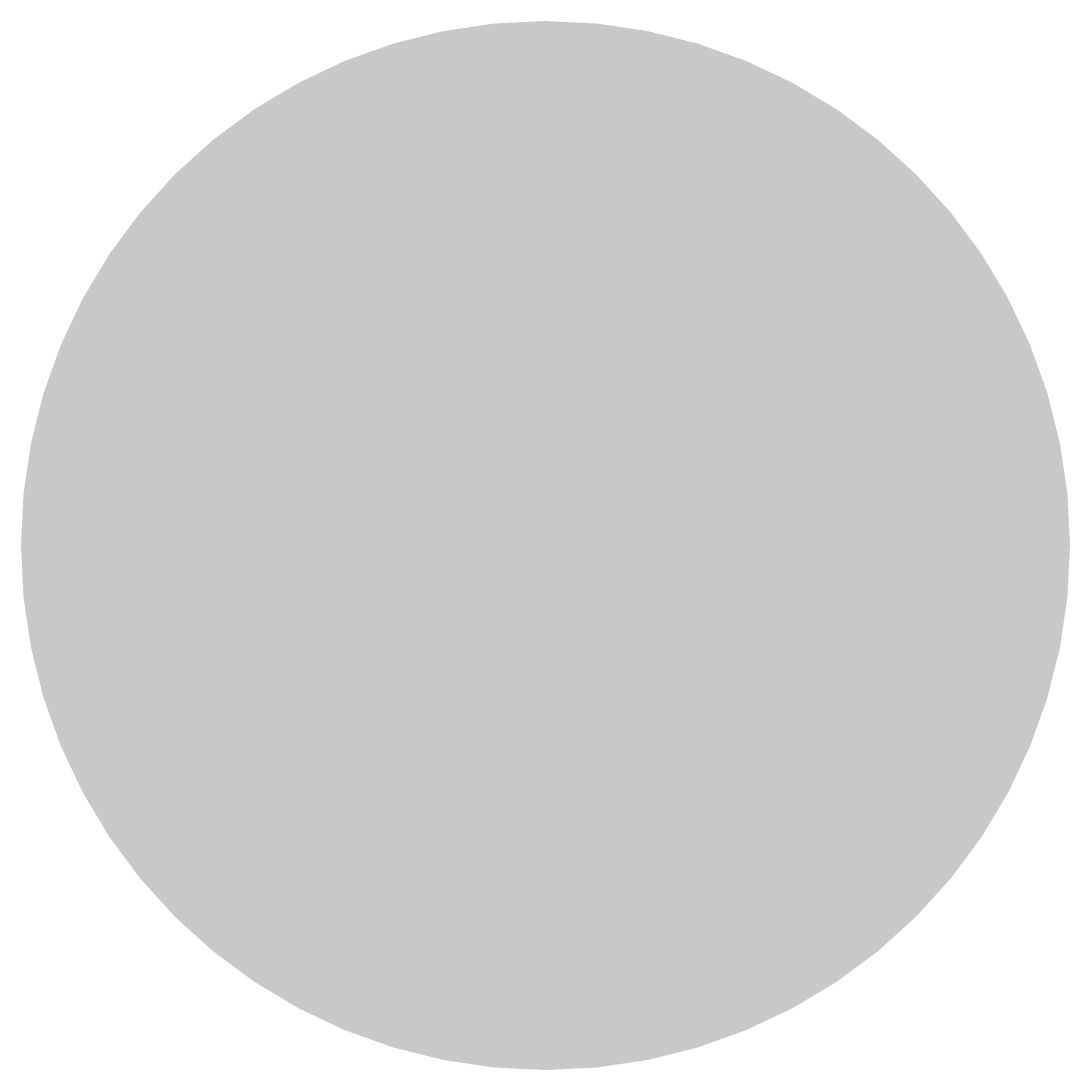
# Model space of a CAD drawing. Header units: millimetres. Extents: x 2.839 to 2.939, y 5.223 to 5.323.
import ezdxf

# ---------------------------------------------------------------- set-up
doc = ezdxf.new("R2010")
doc.units = ezdxf.units.MM
doc.header["$LTSCALE"] = 10

msp = doc.modelspace()

# ---------------------------------------------------------------- linework, layer by layer
at = {"const_width": 0.05}
msp.add_lwpolyline([(2.86362, 5.27258, 1), (2.91362, 5.27258, 1)], format="xyb", close=True, dxfattribs=at)

doc.saveas('drawing.dxf')
